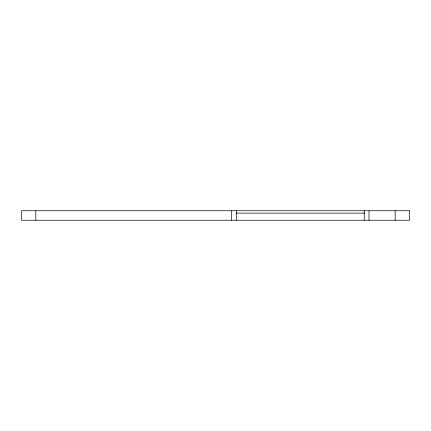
<?xml version="1.0" encoding="UTF-8"?>
<svg xmlns="http://www.w3.org/2000/svg" width="431" height="431" viewBox="0 0 431 431"><rect width="100%" height="100%" fill="white"/><g stroke="black" fill="none" stroke-linecap="round" stroke-linejoin="round"><path stroke-width="0.65" d="M236.231 213.119L364.745 213.119M395.173 210.743L395.173 220.257M368.995 210.743L368.995 220.257M364.233 210.743L364.233 220.257M236.441 210.743L236.441 220.257M231.684 210.743L231.684 220.257M35.827 210.743L35.827 220.257M409.45 210.743L21.55 210.743L21.55 220.257L409.45 220.257L409.45 210.743"/></g></svg>
